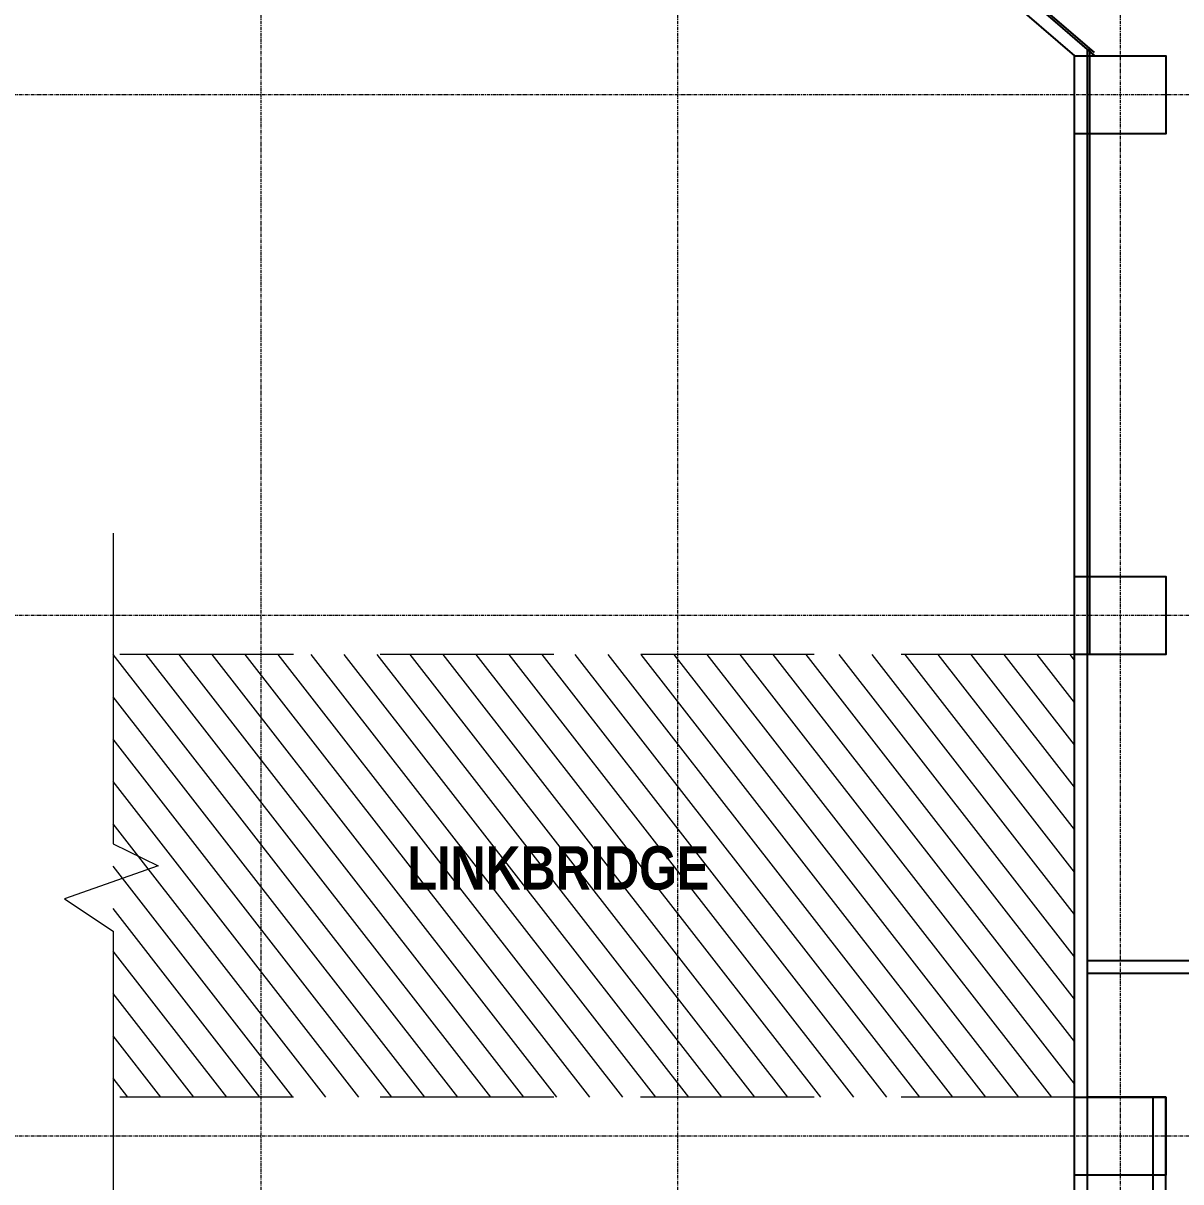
# Model space of a CAD drawing. Extents: x -15449 to 568150, y -1239737 to 53667.
# Drawn here: x 435134 to 461811, y -145585 to -118886 of the extents above; entities that cross this region are included whole.
import ezdxf

# ---------------------------------------------------------------- set-up
doc = ezdxf.new("R2010")
doc.units = 0
doc.header["$LTSCALE"] = 8
doc.linetypes.add('IDA - Grid Line', pattern=[3500, 2000, -500, 500, -500])
doc.linetypes.add('IDA - Hidden 2-1', pattern=[750, 500, -250])
doc.layers.get('0').update_dxf_attribs({"color": 1, "linetype": 'CONTINUOUS'})
doc.layers.add('000_CTCI_CSA', color=7, linetype='CONTINUOUS')
doc.layers.add('A-_ANOTGRID_E', color=7, linetype='CONTINUOUS', lineweight=9)
doc.layers.add('Block - Cargo Lift_dwg', color=7, linetype='CONTINUOUS', lineweight=9, true_color=0x767676)
doc.styles.add('Site Area', font='arial.ttf', dxfattribs={"width": 0.8})

# ---------------------------------------------------------------- blocks, each defined once
blk = doc.blocks.new('column grid')
at = {"color": 252, "elevation": 0}
for points in [[(-60454.4, -70338.8), (-58354.4, -70338.8), (-58354.4, -72138.8), (-60454.4, -72138.8)], [(-60454.4, -82338.8), (-58354.4, -82338.8), (-58354.4, -84138.8), (-60454.4, -84138.8)], [(-60454.4, -94338.8), (-58354.4, -94338.8), (-58354.4, -96138.8), (-60454.4, -96138.8)]]:
    blk.add_lwpolyline(points, close=True, dxfattribs=at)
at = {"layer": 'A-_ANOTGRID_E', "color": 8, "linetype": 'IDA - Grid Line', "ltscale": 0.005, "true_color": 0x808080}
for p, q in [((-79204.4, 9427, 0), (-79204.4, -120414.2, 0)), ((-69604.4, 9427, 0), (-69604.4, -120414.2, 0)), ((-59404.4, 9427, 0), (-59404.4, -120414.2, 0)), ((29680.4, -71238.8, 0), (-104784.6, -71238.8, 0)), ((29680.4, -83238.8, 0), (-104784.6, -83238.8, 0)), ((29680.4, -95238.8, 0), (-104784.6, -95238.8, 0))]:
    blk.add_line(p, q, dxfattribs=at)
blk = doc.blocks.new('CTCI_Building Footprint and Grid')
at = {"layer": '000_CTCI_CSA', "color": 8, "ltscale": 0.1}
for p, q in [((1907593, -919055, 0), (1927654, -936372, 0)), ((1907397, -919283, 0), (1927196, -936373, 0)), ((1927496, -960372, 0), (1927496, -957222, 0)), ((1927496, -957222, 0), (1936347, -957222, 0)), ((1933597, -957522, 0), (1927496, -957522, 0)), ((1929297, -960372, 0), (1927496, -960372, 0))]:
    blk.add_line(p, q, dxfattribs=at)
at = {"layer": '000_CTCI_CSA', "color": 8}
for p, q in [((1927196, -970272, 0), (1927197, -936372, 0)), ((1927496, -969972, 0), (1927496, -936372, 0)), ((1929296, -960372, 0), (1928997, -960372, 0)), ((1928997, -960372, 0), (1928997, -970272, 0)), ((1929296, -970272, 0), (1929296, -960372, 0))]:
    blk.add_line(p, q, dxfattribs=at)
at = {"color": 252}
blk.add_blockref('column grid', (1987651, -866033, 0), dxfattribs=at)

msp = doc.modelspace()

# ---------------------------------------------------------------- hatches: boundary and pattern name
at = {"layer": 'Block - Cargo Lift_dwg', "true_color": 0x808080}
h = msp.add_hatch(dxfattribs=at)
h.set_pattern_fill('FP_15', color=8, angle=-35.30890671, style=0, pattern_type=2)
h.set_pattern_definition([(307.90709, (97778.87, 781978.1), (473.4048, 368.62973), [])])
h.paths.add_polyline_path([(437207.4093, -139808.6709), (437207.4093, -143635.1709), (459364.1147, -143635.1709), (459364.1147, -133435.1709), (437207.8548, -133435.1709), (437207.4093, -137796.6709)])

# ---------------------------------------------------------------- linework, layer by layer
at = {"layer": 'Block - Cargo Lift_dwg', "lineweight": -3}
for p, q in [((459789.2612, -119600.888, 0), (456331.0434, -116622.888, 0)), ((459821.888, -119563, 0), (456363.6701, -116585, 0)), ((459663.7109, -133434.7782, 0), (459664, -119465.999, 0)), ((459713.7109, -133434.7793, 0), (459714, -119466, 0))]:
    msp.add_line(p, q, dxfattribs=at)
at = {"layer": 'Block - Cargo Lift_dwg', "color": 8, "linetype": 'IDA - Hidden 2-1', "true_color": 0x808080}
for p, q in [((459364.1133, -133435.1709, 0), (437207.8548, -133435.1709, 0)), ((459363.6678, -143635.1709, 0), (437207.4093, -143635.1709, 0))]:
    msp.add_line(p, q, dxfattribs=at)
at = {"layer": 'Block - Cargo Lift_dwg', "color": 8, "ltscale": 0.1, "true_color": 0x808080, "elevation": 0}
msp.add_lwpolyline([(449164.1147, -97435.2307), (459364.1147, -97435.2307), (459364.1147, -109434.7793), (464463.6678, -109434.7793), (464463.6678, -136485.2703), (464463.8694, -136485.3036), (464463.8694, -140484.956), (459663.6686, -140485.2703), (459663.6698, -119634.7793), (459664.675, -119499.0799), (456363.6701, -116649.796), (456363.6701, -102245.5674), (449164.1124, -102245.5641), (449163.8996, -97435.2307)], dxfattribs=at)
at = {"layer": 'Block - Cargo Lift_dwg', "color": 8, "true_color": 0x808080, "elevation": 0}
msp.add_lwpolyline([(437207.4093, -130637), (437207.4093, -137796.6709), (438245.4093, -138306.6709), (436089.4093, -139063.6709), (437207.4093, -139808.6709), (437207.4093, -146591)], dxfattribs=at)

# ---------------------------------------------------------------- block references
at = {"layer": '000_CTCI_CSA', "color": 2}
msp.add_blockref('CTCI_Building Footprint and Grid', (-1467832.5298, 816737), dxfattribs=at)

# ---------------------------------------------------------------- texts
at = {"layer": 'Block - Cargo Lift_dwg', "color": 8, "true_color": 0x808080, "insert": (443990.2958, -137850.7364, 0), "char_height": 1000, "attachment_point": 1, "style": 'Site Area'}
msp.add_mtext_dynamic_manual_height_columns('{\\fArial|b1|i0|c0|p34;LINKBRIDGE}', width=3027.311787, gutter_width=24254.764, heights=[0], dxfattribs=at)

doc.saveas('drawing.dxf')
